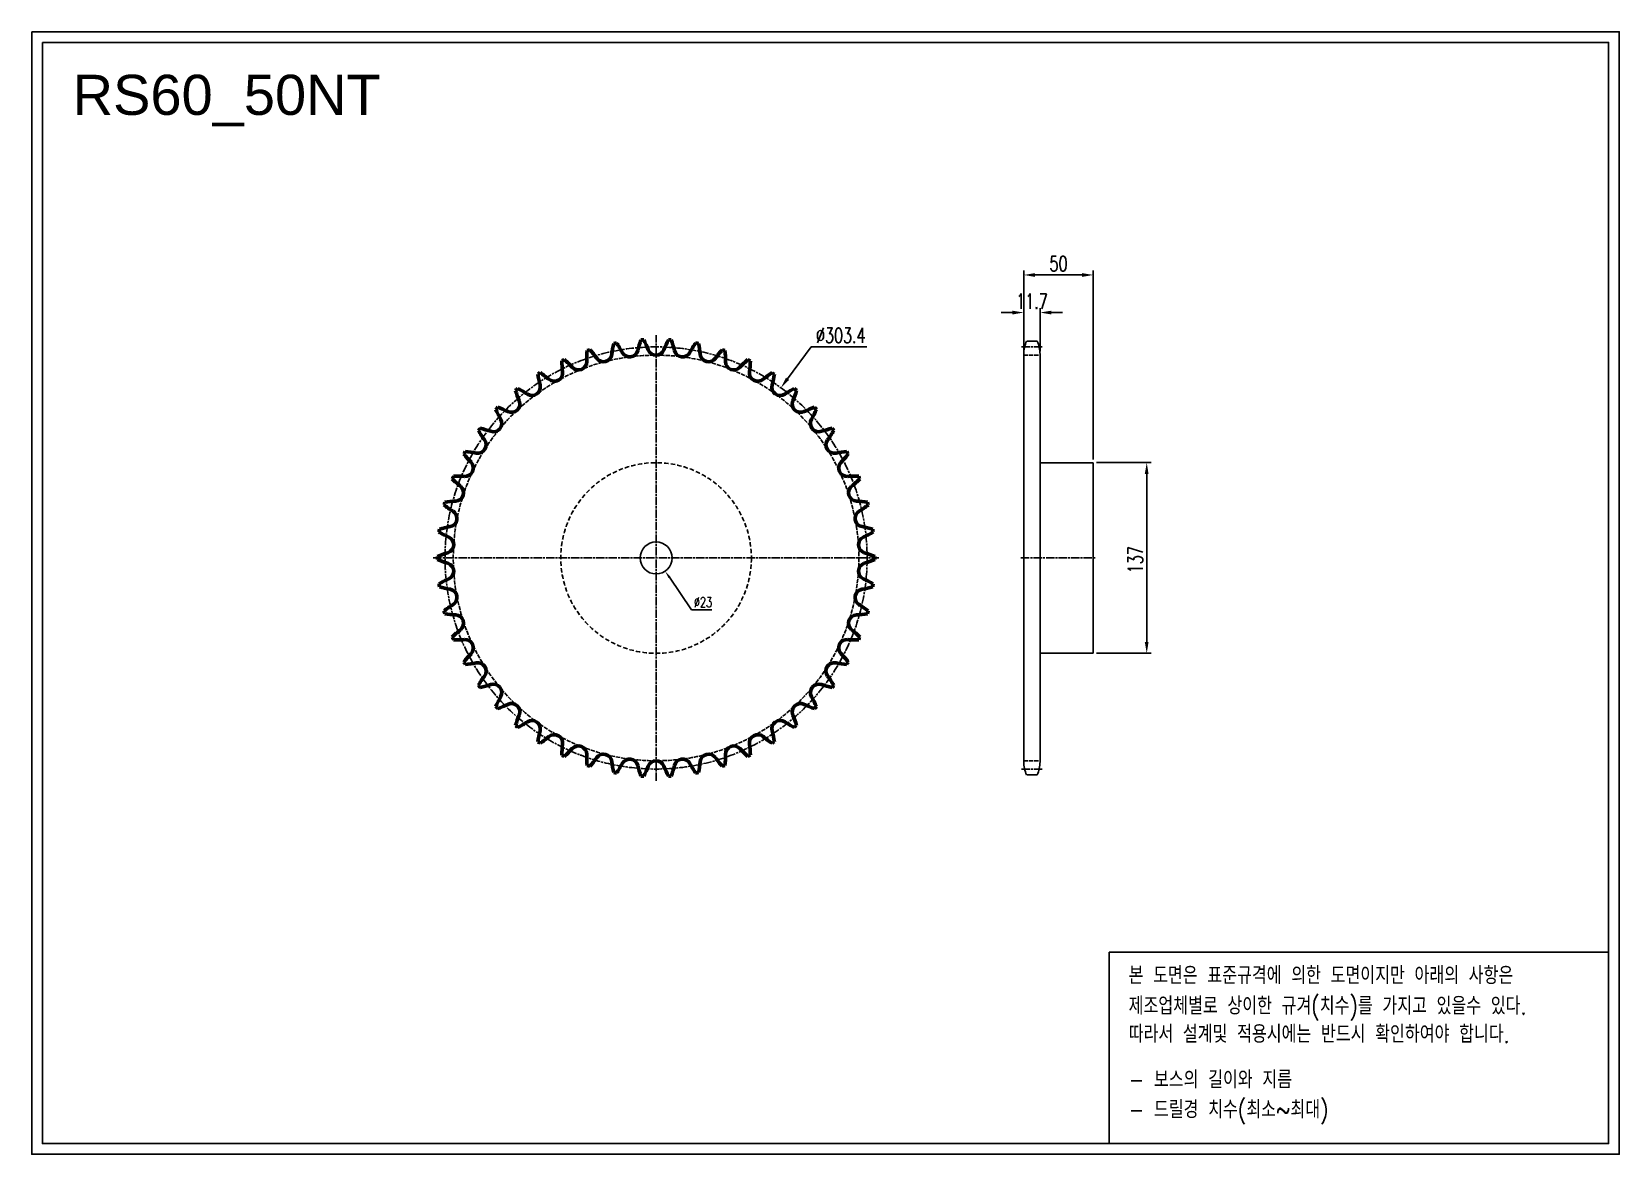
# Model space of a CAD drawing. Header units: millimetres. Extents: x 23272 to 24413, y 2536 to 3343.
import ezdxf

# ---------------------------------------------------------------- set-up
doc = ezdxf.new("R2010")
doc.units = ezdxf.units.MM
for name, pattern in [('AM_ISO02W050', [7.5, 6, -1.5]), ('AM_ISO02W050x2', [3.75, 3, -0.75]), ('AM_ISO08W050', [18, 12, -1.5, 3, -1.5]), ('AM_ISO08W050x2', [9, 6, -0.75, 1.5, -0.75]), ('HIDDEN', [9.525, 6.35, -3.175])]:
    doc.linetypes.add(name, pattern=pattern)
for name, color, linetype, lineweight in [('AM_0N', 7, 'Continuous', 50), ('AM_3N', 6, 'AM_ISO02W050', 25), ('AM_7', 4, 'AM_ISO08W050', 25), ('AM_7N', 4, 'AM_ISO08W050', 25)]:
    doc.layers.add(name, color=color, linetype=linetype, lineweight=lineweight)
doc.layers.add('HL', color=2, linetype='HIDDEN')
doc.layers.add('S-DIM', color=7, linetype='Continuous')
doc.styles.add('HAN', font='ROMANS.shx', dxfattribs={"width": 0.7, "bigfont": 'whgtxt.shx'})
doc.styles.add('HSG', font='SIMPLEX.shx', dxfattribs={"width": 0.7, "bigfont": 'HSG.shx'})
doc.styles.get("Standard").update_dxf_attribs({"font": 'arial.ttf'})
doc.dimstyles.new('APP16', dxfattribs={"dimscale": 3, "dimtxt": 2.4, "dimasz": 1.8, "dimexe": 0.7, "dimexo": 0.5, "dimgap": 0.6, "dimtad": 1, "dimtoh": 1, "dimdec": 1, "dimrnd": 0.01, "dimzin": 9, "dimdsep": 46, "dimtxsty": 'HSG', "dimcen": 0, "dimclrd": 1, "dimclre": 1, "dimclrt": 256, "dimazin": 2, "dimtp": 1, "dimtm": 1, "dimtfac": 0.5, "dimtdec": 1, "dimtofl": 0, "dimtmove": 0, "dimatfit": 3, "dimfxl": 0, "dimtvp": 1, "dimtolj": 2, "dimlwd": -1, "dimlwe": -1, "dimarcsym": 0})
doc.dimstyles.new('APP23', dxfattribs={"dimscale": 4.5, "dimtxt": 2.4, "dimasz": 1.8, "dimexe": 0.7, "dimexo": 0.5, "dimgap": 0.6, "dimtad": 1, "dimtoh": 1, "dimdec": 1, "dimrnd": 0.01, "dimzin": 9, "dimdsep": 46, "dimtxsty": 'HSG', "dimcen": 0, "dimclrd": 1, "dimclre": 1, "dimclrt": 256, "dimazin": 2, "dimtp": 1, "dimtm": 1, "dimtfac": 0.5, "dimtdec": 1, "dimtix": 1, "dimtofl": 0, "dimtmove": 0, "dimatfit": 3, "dimfxl": 0, "dimtvp": 1, "dimtolj": 2, "dimlwd": -1, "dimlwe": -1, "dimarcsym": 0})

# ---------------------------------------------------------------- blocks, each defined once
blk = doc.blocks.new('*D1')
at = {"layer": 'Defpoints', "color": 0, "transparency": 16777216}
for p in [(23810.1, 3086.8), (23630.6, 2842.2)]:
    blk.add_point(p, dxfattribs=at)
at = {"layer": 'S-DIM', "color": 1, "transparency": 16777216}
for p, q in [((23831.7, 3116.3), (23814.9, 3093.3)), ((23871.9, 3116.3), (23831.7, 3116.3))]:
    blk.add_line(p, q, dxfattribs=at)
blk.add_solid([(23813.8, 3094.1), (23816, 3092.5), (23810.1, 3086.8)], dxfattribs=at)
at = {"layer": 'S-DIM', "transparency": 16777216, "insert": (23853.1, 3124.4), "char_height": 10.8, "attachment_point": 5, "style": 'HSG'}
blk.add_mtext('\\A2;∅303.4', dxfattribs=at)
blk = doc.blocks.new('*D2')
at = {"layer": 'Defpoints', "color": 0, "transparency": 16777216}
for p in [(23996.3, 3140.9), (23984.6, 3110.2), (23996.3, 3110.9)]:
    blk.add_point(p, dxfattribs=at)
at = {"layer": 'S-DIM', "color": 1, "transparency": 16777216}
for p, q in [((23976.5, 3140.9), (23968.4, 3140.9)), ((23984.6, 3112.5), (23984.6, 3144)), ((23996.3, 3113.1), (23996.3, 3144)), ((24004.4, 3140.9), (24012.5, 3140.9))]:
    blk.add_line(p, q, dxfattribs=at)
for points in [[(23976.5, 3142.2), (23976.5, 3139.5), (23984.6, 3140.9)], [(24004.4, 3142.2), (24004.4, 3139.5), (23996.3, 3140.9)]]:
    blk.add_solid(points, dxfattribs=at)
at = {"layer": 'S-DIM', "transparency": 16777216, "insert": (23990.5, 3149), "char_height": 10.8, "attachment_point": 5, "style": 'HSG'}
blk.add_mtext('\\A2;11.7', dxfattribs=at)
blk = doc.blocks.new('*D3')
at = {"layer": 'Defpoints', "color": 0, "transparency": 16777216}
for p in [(24034.6, 3167.9), (23984.6, 3110.2), (24034.6, 3033)]:
    blk.add_point(p, dxfattribs=at)
at = {"layer": 'S-DIM', "color": 1, "transparency": 16777216}
for p, q in [((23984.6, 3112.5), (23984.6, 3171)), ((23992.7, 3167.9), (24026.5, 3167.9)), ((24034.6, 3035.2), (24034.6, 3171))]:
    blk.add_line(p, q, dxfattribs=at)
for points in [[(23992.7, 3169.2), (23992.7, 3166.5), (23984.6, 3167.9)], [(24026.5, 3169.2), (24026.5, 3166.5), (24034.6, 3167.9)]]:
    blk.add_solid(points, dxfattribs=at)
at = {"layer": 'S-DIM', "transparency": 16777216, "insert": (24009.6, 3176), "char_height": 10.8, "attachment_point": 5, "style": 'HSG'}
blk.add_mtext('\\A2;50', dxfattribs=at)
blk = doc.blocks.new('*D4')
at = {"layer": 'Defpoints', "color": 0, "transparency": 16777216}
for p in [(24034.6, 3033), (24034.6, 2896), (24073, 2896)]:
    blk.add_point(p, dxfattribs=at)
at = {"layer": 'S-DIM', "color": 1, "transparency": 16777216}
for p, q in [((24036.9, 3033), (24076.1, 3033)), ((24073, 3024.9), (24073, 2904.1)), ((24036.9, 2896), (24076.1, 2896))]:
    blk.add_line(p, q, dxfattribs=at)
for points in [[(24071.6, 3024.9), (24074.3, 3024.9), (24073, 3033)], [(24071.6, 2904.1), (24074.3, 2904.1), (24073, 2896)]]:
    blk.add_solid(points, dxfattribs=at)
at = {"layer": 'S-DIM', "transparency": 16777216, "insert": (24064.9, 2963.2), "char_height": 10.8, "attachment_point": 5, "rotation": 90, "style": 'HSG'}
blk.add_mtext('\\A2;137', dxfattribs=at)
blk = doc.blocks.new('*D5')
at = {"layer": 'Defpoints', "color": 0, "transparency": 16777216}
for p in [(23713.8, 2974), (23726.9, 2955)]:
    blk.add_point(p, dxfattribs=at)
at = {"layer": 'S-DIM', "color": 1, "transparency": 16777216}
for p, q in [((23745.9, 2927.3), (23729.9, 2950.6)), ((23760.4, 2927.3), (23745.9, 2927.3))]:
    blk.add_line(p, q, dxfattribs=at)
blk.add_solid([(23730.7, 2951.1), (23729.2, 2950.1), (23726.9, 2955)], dxfattribs=at)
at = {"layer": 'S-DIM', "transparency": 16777216, "insert": (23754.1, 2932.7), "char_height": 7.2, "attachment_point": 5, "style": 'HSG'}
blk.add_mtext('\\A2;∅23', dxfattribs=at)

msp = doc.modelspace()

# ---------------------------------------------------------------- linework, layer by layer
for p, q in [((23986.7, 3120.4), (23994.23, 3120.4)), ((23984.61, 2818.03), (23984.61, 3110.9)), ((23996.31, 3110.9), (23996.31, 2818.03)), ((24034.61, 3032.99), (23996.31, 3032.99)), ((24034.61, 2895.99), (24034.61, 3032.99)), ((24034.61, 2895.99), (23996.31, 2895.99)), ((23986.7, 2808.53), (23994.23, 2808.53))]:
    msp.add_line(p, q)
for points in [[(23271.64, 3342.69), (24412.59, 3342.69), (24412.59, 2535.95), (23271.64, 2535.95)], [(23279.32, 3335), (24404.91, 3335), (24404.91, 2543.64), (23279.32, 2543.64)]]:
    msp.add_lwpolyline(points, close=True)
at = {"color": 6}
msp.add_lwpolyline([(24046.11, 2681.1), (24404.91, 2681.1), (24404.91, 2543.64), (24046.11, 2543.64)], close=True, dxfattribs=at)
msp.add_circle((23720.35, 2964.49), 11.5)
for centre, start, end in [((24007.31, 3110.9), 155.25994, 180), ((23973.61, 3110.9), 0, 24.74006), ((24007.31, 2818.03), 180, 204.74006), ((23973.61, 2818.03), 335.25994, 0)]:
    msp.add_arc(centre, 22.7, start, end)
at = {"layer": 'AM_0N'}
for centre, radius, start, end in [((23762.43, 3102.39), 74.32, 167.3783, 173.5), ((23720.35, 2964.49), 157.11, 100.42625, 101.17375), ((23630.47, 3077.21), 74.32, 28.1, 34.2217), ((23779.38, 3096.03), 74.32, 160.1783, 166.3), ((23720.35, 2964.49), 157.11, 93.22625, 93.97375), ((23645.3, 3087.59), 74.32, 20.9, 27.0217), ((23795.4, 3087.59), 74.32, 152.9783, 159.1), ((23720.35, 2964.49), 157.11, 86.02625, 86.77375), ((23661.32, 3096.03), 74.32, 13.7, 19.8217), ((23810.23, 3077.21), 74.32, 145.7783, 151.9), ((23720.35, 2964.49), 157.11, 78.82625, 79.57375), ((23678.27, 3102.39), 74.32, 6.5, 12.6217), ((23720.35, 2964.49), 157.11, 114.82625, 115.57375), ((23726.81, 3108.52), 74.32, 181.7783, 187.9), ((23605.26, 3051.32), 74.32, 42.5, 48.6217), ((23664.49, 3105.59), 6.01, 222.5, 0.7), ((23744.81, 3106.57), 74.32, 174.5783, 180.7), ((23720.35, 2964.49), 157.11, 107.62625, 108.37375), ((23617.05, 3065.06), 74.32, 35.3, 41.4217), ((23682.61, 3111.48), 6.01, 215.3, 353.5), ((23701.33, 3115.05), 6.01, 208.1, 346.3), ((23720.35, 3116.25), 6.01, 200.9, 339.1), ((23739.37, 3115.05), 6.01, 193.7, 331.9), ((23758.09, 3111.48), 6.01, 186.5, 324.7), ((23823.65, 3065.06), 74.32, 138.5783, 144.7), ((23720.35, 2964.49), 157.11, 71.62625, 72.37375), ((23695.89, 3106.57), 74.32, 359.3, 5.4217), ((23776.22, 3105.59), 6.01, 179.3, 317.5), ((23835.44, 3051.32), 74.32, 131.3783, 137.5), ((23720.35, 2964.49), 157.11, 64.42625, 65.17375), ((23713.89, 3108.52), 74.32, 352.1, 358.2217), ((23720.35, 2964.49), 157.11, 122.02625, 122.77375), ((23708.71, 3108.19), 74.32, 188.9783, 195.1), ((23595.28, 3036.21), 74.32, 49.7, 55.8217), ((23647.24, 3097.48), 6.01, 229.7, 7.9), ((23793.46, 3097.48), 6.01, 172.1, 310.3), ((23845.42, 3036.21), 74.32, 124.1783, 130.3), ((23720.35, 2964.49), 157.11, 57.22625, 57.97375), ((23731.99, 3108.19), 74.32, 344.9, 351.0217), ((23720.35, 2964.49), 157.11, 129.22625, 129.97375), ((23690.79, 3105.6), 74.32, 196.1783, 202.3), ((23587.28, 3019.97), 74.32, 56.9, 63.0217), ((23631.15, 3087.27), 6.01, 236.9, 15.1), ((23809.55, 3087.27), 6.01, 164.9, 303.1), ((23853.42, 3019.97), 74.32, 116.9783, 123.1), ((23749.91, 3105.6), 74.32, 337.7, 343.8217), ((23720.35, 2964.49), 157.11, 50.02625, 50.77375), ((23720.35, 2964.49), 157.11, 136.42625, 137.17375), ((23673.34, 3100.78), 74.32, 203.3783, 209.5), ((23581.38, 3002.85), 74.32, 64.1, 70.2217), ((23616.47, 3075.12), 6.01, 244.1, 22.3), ((23824.23, 3075.12), 6.01, 157.7, 295.9), ((23859.32, 3002.85), 74.32, 109.7783, 115.9), ((23767.36, 3100.78), 74.32, 330.5, 336.6217), ((23720.35, 2964.49), 157.11, 42.82625, 43.57375), ((23603.42, 3061.23), 6.01, 251.3, 29.5), ((23837.28, 3061.23), 6.01, 150.5, 288.7), ((23592.22, 3045.81), 6.01, 258.5, 36.7), ((23720.35, 2964.49), 157.11, 143.62625, 144.37375), ((23656.63, 3093.82), 74.32, 210.5783, 216.7), ((23577.67, 2985.13), 74.32, 71.3, 77.4217), ((23863.04, 2985.13), 74.32, 102.5783, 108.7), ((23848.48, 3045.81), 6.01, 143.3, 281.5), ((23784.07, 3093.82), 74.32, 323.3, 329.4217), ((23720.35, 2964.49), 157.11, 35.62625, 36.37375), ((23720.35, 2964.49), 157.11, 150.82625, 151.57375), ((23640.92, 3084.81), 74.32, 217.7783, 223.9), ((23576.2, 2967.09), 74.32, 78.5, 84.6217), ((23864.5, 2967.09), 74.32, 95.3783, 101.5), ((23799.78, 3084.81), 74.32, 316.1, 322.2217), ((23720.35, 2964.49), 157.11, 28.42625, 29.17375), ((23583.04, 3029.11), 6.01, 265.7, 43.9), ((23857.66, 3029.11), 6.01, 136.1, 274.3), ((23720.35, 2964.49), 157.11, 158.02625, 158.77375), ((23626.47, 3073.91), 74.32, 224.9783, 231.1), ((23577.02, 2949), 74.32, 85.7, 91.8217), ((23576.02, 3011.39), 6.01, 272.9, 51.1), ((23863.69, 2949), 74.32, 88.1783, 94.3), ((23864.68, 3011.39), 6.01, 128.9, 267.1), ((23814.23, 3073.91), 74.32, 308.9, 315.0217), ((23720.35, 2964.49), 157.11, 21.22625, 21.97375), ((23720.35, 2964.49), 157.11, 165.22625, 165.97375), ((23613.5, 3061.28), 74.32, 232.1783, 238.3), ((23580.09, 2931.16), 74.32, 92.9, 99.0217), ((23860.61, 2931.16), 74.32, 80.9783, 87.1), ((23827.2, 3061.28), 74.32, 301.7, 307.8217), ((23720.35, 2964.49), 157.11, 14.02625, 14.77375), ((23571.28, 2992.93), 6.01, 280.1, 58.3), ((23869.42, 2992.93), 6.01, 121.7, 259.9), ((23720.35, 2964.49), 157.11, 172.42625, 173.17375), ((23602.21, 3047.12), 74.32, 239.3783, 245.5), ((23585.37, 2913.84), 74.32, 100.1, 106.2217), ((23568.9, 2974.02), 6.01, 287.3, 65.5), ((23871.81, 2974.02), 6.01, 114.5, 252.7), ((23855.33, 2913.84), 74.32, 73.7783, 79.9), ((23838.49, 3047.12), 74.32, 294.5, 300.6217), ((23720.35, 2964.49), 157.11, 6.82625, 7.57375), ((23592.78, 2897.32), 74.32, 107.3, 113.4217), ((23847.92, 2897.32), 74.32, 66.5783, 72.7), ((23720.35, 2964.49), 157.11, 179.62625, 180.37375), ((23592.78, 3031.66), 74.32, 246.5783, 252.7), ((23568.9, 2954.97), 6.01, 294.5, 72.7), ((23871.81, 2954.97), 6.01, 107.3, 245.5), ((23847.92, 3031.66), 74.32, 287.3, 293.4217), ((23720.35, 2964.49), 157.11, 359.62625, 0.37375), ((23602.21, 2881.87), 74.32, 114.5, 120.6217), ((23720.35, 2964.49), 157.11, 186.82625, 187.57375), ((23585.37, 3015.15), 74.32, 253.7783, 259.9), ((23855.33, 3015.15), 74.32, 280.1, 286.2217), ((23838.49, 2881.87), 74.32, 59.3783, 65.5), ((23720.35, 2964.49), 157.11, 352.42625, 353.17375), ((23571.28, 2936.06), 6.01, 301.7, 79.9), ((23869.42, 2936.06), 6.01, 100.1, 238.3), ((23613.5, 2867.71), 74.32, 121.7, 127.8217), ((23720.35, 2964.49), 157.11, 194.02625, 194.77375), ((23580.09, 2997.83), 74.32, 260.9783, 267.1), ((23576.02, 2917.6), 6.01, 308.9, 87.1), ((23864.68, 2917.6), 6.01, 92.9, 231.1), ((23860.61, 2997.83), 74.32, 272.9, 279.0217), ((23827.2, 2867.71), 74.32, 52.1783, 58.3), ((23720.35, 2964.49), 157.11, 345.22625, 345.97375), ((23626.47, 2855.08), 74.32, 128.9, 135.0217), ((23814.23, 2855.08), 74.32, 44.9783, 51.1), ((23720.35, 2964.49), 157.11, 201.22625, 201.97375), ((23577.02, 2979.99), 74.32, 268.1783, 274.3), ((23583.04, 2899.88), 6.01, 316.1, 94.3), ((23857.66, 2899.88), 6.01, 85.7, 223.9), ((23863.69, 2979.99), 74.32, 265.7, 271.8217), ((23720.35, 2964.49), 157.11, 338.02625, 338.77375), ((23640.92, 2844.18), 74.32, 136.1, 142.2217), ((23720.35, 2964.49), 157.11, 208.42625, 209.17375), ((23576.2, 2961.9), 74.32, 275.3783, 281.5), ((23592.22, 2883.18), 6.01, 323.3, 101.5), ((23848.48, 2883.18), 6.01, 78.5, 216.7), ((23864.5, 2961.9), 74.32, 258.5, 264.6217), ((23799.78, 2844.18), 74.32, 37.7783, 43.9), ((23720.35, 2964.49), 157.11, 330.82625, 331.57375), ((23656.63, 2835.17), 74.32, 143.3, 149.4217), ((23784.07, 2835.17), 74.32, 30.5783, 36.7), ((23720.35, 2964.49), 157.11, 215.62625, 216.37375), ((23577.67, 2943.86), 74.32, 282.5783, 288.7), ((23603.42, 2867.76), 6.01, 330.5, 108.7), ((23673.34, 2828.21), 74.32, 150.5, 156.6217), ((23837.28, 2867.76), 6.01, 71.3, 209.5), ((23767.36, 2828.21), 74.32, 23.3783, 29.5), ((23863.04, 2943.86), 74.32, 251.3, 257.4217), ((23720.35, 2964.49), 157.11, 323.62625, 324.37375), ((23720.35, 2964.49), 157.11, 222.82625, 223.57375), ((23581.38, 2926.13), 74.32, 289.7783, 295.9), ((23616.47, 2853.87), 6.01, 337.7, 115.9), ((23824.23, 2853.87), 6.01, 64.1, 202.3), ((23859.32, 2926.13), 74.32, 244.1, 250.2217), ((23720.35, 2964.49), 157.11, 316.42625, 317.17375), ((23690.79, 2823.39), 74.32, 157.7, 163.8217), ((23720.35, 2964.49), 157.11, 230.02625, 230.77375), ((23587.28, 2909.02), 74.32, 296.9783, 303.1), ((23631.15, 2841.72), 6.01, 344.9, 123.1), ((23809.55, 2841.72), 6.01, 56.9, 195.1), ((23853.42, 2909.02), 74.32, 236.9, 243.0217), ((23749.91, 2823.39), 74.32, 16.1783, 22.3), ((23720.35, 2964.49), 157.11, 309.22625, 309.97375), ((23708.71, 2820.8), 74.32, 164.9, 171.0217), ((23720.35, 2964.49), 157.11, 237.22625, 237.97375), ((23595.28, 2892.78), 74.32, 304.1783, 310.3), ((23647.24, 2831.51), 6.01, 352.1, 130.3), ((23726.81, 2820.47), 74.32, 172.1, 178.2217), ((23793.46, 2831.51), 6.01, 49.7, 187.9), ((23713.89, 2820.47), 74.32, 1.7783, 7.9), ((23845.42, 2892.78), 74.32, 229.7, 235.8217), ((23720.35, 2964.49), 157.11, 302.02625, 302.77375), ((23731.99, 2820.8), 74.32, 8.9783, 15.1), ((23720.35, 2964.49), 157.11, 244.42625, 245.17375), ((23605.26, 2877.67), 74.32, 311.3783, 317.5), ((23664.49, 2823.4), 6.01, 359.3, 137.5), ((23744.81, 2822.42), 74.32, 179.3, 185.4217), ((23617.05, 2863.93), 74.32, 318.5783, 324.7), ((23682.61, 2817.51), 6.01, 6.5, 144.7), ((23762.43, 2826.6), 74.32, 186.5, 192.6217), ((23701.33, 2813.94), 6.01, 13.7, 151.9), ((23720.35, 2812.74), 6.01, 20.9, 159.1), ((23739.37, 2813.94), 6.01, 28.1, 166.3), ((23678.27, 2826.6), 74.32, 347.3783, 353.5), ((23758.09, 2817.51), 6.01, 35.3, 173.5), ((23823.65, 2863.93), 74.32, 215.3, 221.4217), ((23695.89, 2822.42), 74.32, 354.5783, 0.7), ((23776.22, 2823.4), 6.01, 42.5, 180.7), ((23835.44, 2877.67), 74.32, 222.5, 228.6217), ((23720.35, 2964.49), 157.11, 294.82625, 295.57375), ((23720.35, 2964.49), 157.11, 251.62625, 252.37375), ((23720.35, 2964.49), 157.11, 258.82625, 259.57375), ((23630.47, 2851.77), 74.32, 325.7783, 331.9), ((23779.38, 2832.96), 74.32, 193.7, 199.8217), ((23720.35, 2964.49), 157.11, 266.02625, 266.77375), ((23645.3, 2841.4), 74.32, 332.9783, 339.1), ((23795.4, 2841.4), 74.32, 200.9, 207.0217), ((23720.35, 2964.49), 157.11, 273.22625, 273.97375), ((23661.32, 2832.96), 74.32, 340.1783, 346.3), ((23810.23, 2851.77), 74.32, 208.1, 214.2217), ((23720.35, 2964.49), 157.11, 280.42625, 281.17375), ((23720.35, 2964.49), 157.11, 287.62625, 288.37375)]:
    msp.add_arc(centre, radius, start, end, dxfattribs=at)
at = {"layer": 'AM_3N', "linetype": 'AM_ISO02W050x2'}
for p, q in [((23984.61, 3110.23), (23996.31, 3110.23)), ((23984.61, 2818.7), (23996.31, 2818.7))]:
    msp.add_line(p, q, dxfattribs=at)
msp.add_circle((23720.35, 2964.49), 145.74, dxfattribs=at)
at = {"layer": 'AM_7', "linetype": 'AM_ISO08W050x2'}
msp.add_circle((23720.35, 2964.49), 151.69, dxfattribs=at)
at = {"layer": 'AM_7N', "linetype": 'AM_ISO08W050x2'}
for p, q in [((23720.35, 2804.38), (23720.35, 3124.61)), ((23983.05, 3116.19), (23997.88, 3116.19)), ((23560.24, 2964.49), (23880.46, 2964.49)), ((23982.61, 2964.49), (24036.61, 2964.49)), ((23983.05, 2812.74), (23997.88, 2812.74))]:
    msp.add_line(p, q, dxfattribs=at)
at = {"layer": 'HL', "ltscale": 0.5}
msp.add_circle((23720.35, 2964.49), 68.5, dxfattribs=at)

# ---------------------------------------------------------------- texts
msp.add_text('RS60_50NT', height=28.812).set_placement((23301.02, 3282.95))
at = {"color": 6, "style": 'HAN', "width": 0.8}
for s, p in [('본 도면은 표준규격에 의한 도면이지만 아래의 사항은', (24059.98, 2658.18)), ('제조업체별로 상이한 규겨(치수)를 가지고 있을수 있다.', (24059.98, 2636.32)), ('따라서 설계및 적용시에는 반드시 확인하여야 합니다.', (24059.98, 2616.02)), ('- 보스의 길이와 지름', (24059.98, 2583.3)), ('- 드릴경 치수(최소~최대)', (24059.98, 2561.82))]:
    msp.add_text(s, height=12.6158, dxfattribs=at).set_placement(p)

# ---------------------------------------------------------------- dimensions: what is measured, and where the dimension line sits
at = {"layer": 'S-DIM'}
dim = msp.add_linear_dim(base=(24034.61, 3167.88), p1=(23984.61, 3110.23), p2=(24034.61, 3032.99), dimstyle='APP23', dxfattribs=at)
dim.commit()
dim.dimension.update_dxf_attribs({"geometry": '*D3', "text_midpoint": (24009.61, 3175.98)})
dim = msp.add_linear_dim(base=(23996.31, 3140.88), p1=(23984.61, 3110.23), p2=(23996.31, 3110.9), dimstyle='APP23', dxfattribs=at)
dim.commit()
dim.dimension.update_dxf_attribs({"geometry": '*D2', "text_midpoint": (23990.46, 3140.88), "dimtype": 128})
for p1, p2, dimstyle, picture, middle in [((23630.62, 2842.18), (23810.08, 3086.81), 'APP23', '*D1', (23853.14, 3116.31)), ((23713.84, 2973.97), (23726.86, 2955.02), 'APP16', '*D5', (23754.06, 2927.31))]:
    dim = msp.add_diameter_dim_2p(p1=p1, p2=p2, dimstyle=dimstyle, dxfattribs=at)
    dim.commit()
    dim.dimension.update_dxf_attribs({"geometry": picture, "text_midpoint": middle, "dimtype": 131})
dim = msp.add_linear_dim(base=(24072.99, 2895.99), p1=(24034.61, 3032.99), p2=(24034.61, 2895.99), angle=90, dimstyle='APP23', dxfattribs=at)
dim.commit()
dim.dimension.update_dxf_attribs({"geometry": '*D4', "text_midpoint": (24072.99, 2963.24), "dimtype": 128})

doc.saveas('drawing.dxf')
